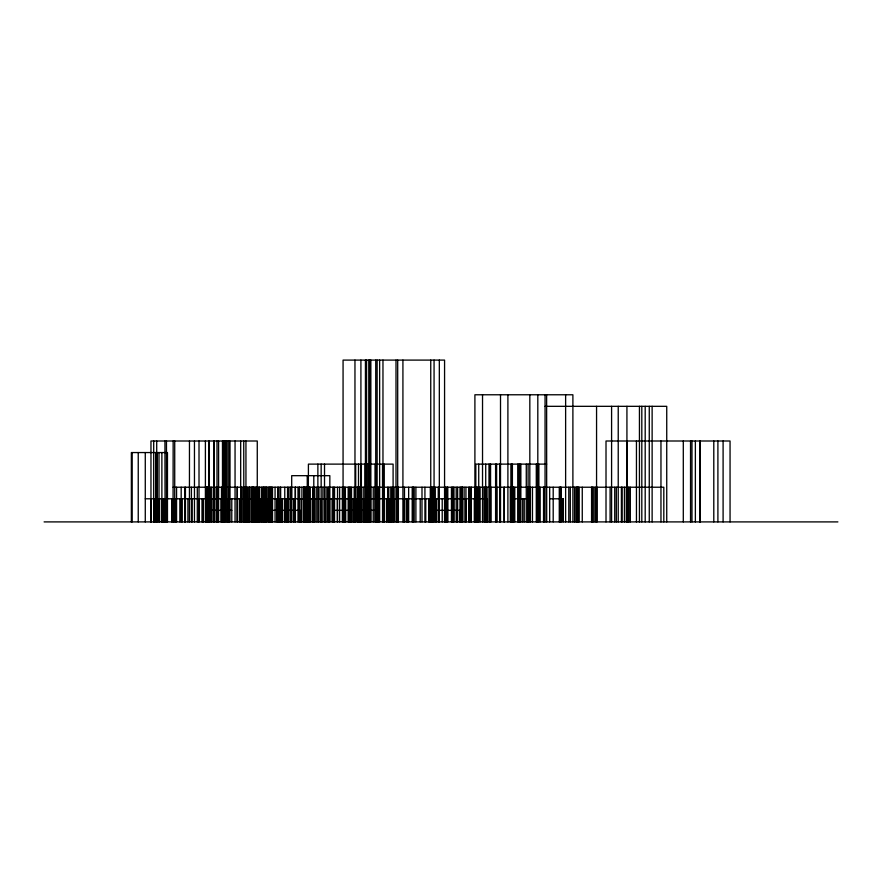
<?xml version="1.0" encoding="UTF-8"?>
<svg xmlns="http://www.w3.org/2000/svg" width="882" height="882" viewBox="0 0 882 882"><rect width="100%" height="100%" fill="white"/><g stroke="black" fill="none" stroke-linecap="round" stroke-linejoin="round"><path stroke-width="1.32" d="M545.065 406.326L666.737 406.326L666.737 521.901M546.686 464.119L475.817 464.119L475.817 521.901M173.048 487.228L663.815 487.228L663.815 521.901M145.276 498.793L487.382 498.793L487.382 521.901M514.768 498.793L527.778 498.793M549.673 498.793L563.146 498.793L563.146 521.901L563.069 498.793M211.68 510.347L231.79 510.347M259.727 510.347L300.266 510.347L300.266 521.901M377.617 510.347L332.646 510.347L332.646 521.901M429.468 510.347L460.095 510.347L460.095 521.901M44.1 521.901L837.9 521.901M730.053 521.901L730.053 441L606.011 441L606.011 521.901M723.097 441L723.097 521.901M717.904 441L717.904 521.901M713.792 441L713.792 521.901M700.308 441L700.308 521.901M699.933 441L699.933 521.901M699.779 441L699.779 521.901M695.369 441L695.369 521.901M691.973 441L691.973 521.901M690.54 441L690.54 521.901M683.296 441L683.296 521.901M660.96 441L660.96 521.901M652.129 406.326L652.129 521.901M649.262 406.326L649.262 521.901M645.194 406.326L645.194 521.901M641.809 406.326L641.809 521.901M639.439 406.326L639.439 521.901M636.451 441L636.451 521.901M630.321 487.228L630.321 521.901M628.954 487.228L628.954 521.901M627.929 487.228L627.929 521.901M626.926 406.326L626.926 521.901M626.782 441L626.782 521.901M626.352 487.228L626.352 521.901M624.434 487.228L624.434 521.901M622.13 487.228L622.13 521.901M621.402 487.228L621.402 521.901M618.227 406.326L618.227 521.901M616.32 487.228L616.32 521.901M614.732 487.228L614.732 521.901M611.59 406.326L611.59 521.901M610.101 487.228L610.101 521.901M597.048 487.228L597.048 521.901M596.563 406.326L596.563 521.901M595.251 487.228L595.251 521.901M593.74 487.228L593.74 521.901M592.274 487.228L592.274 521.901M592.131 487.228L592.131 521.901M591.568 487.228L591.568 521.901M582.263 487.228L582.263 521.901M579.022 487.228L579.022 521.901M578.515 487.228L578.515 521.901M577.644 487.228L577.644 521.901M577.126 487.228L577.126 521.901M576.817 487.228L576.817 521.901M576.023 487.228L576.023 521.901M574.557 487.228L574.557 521.901M572.892 521.901L572.892 394.772L474.902 394.772L474.902 521.901M570.301 487.228L570.301 521.901M568.78 487.228L568.78 521.901M565.627 394.772L565.627 521.901M561.161 487.228L561.161 521.901M560.665 487.228L560.665 521.901M560.158 487.228L560.158 521.901M559.276 487.228L559.276 521.901M553.201 487.228L553.201 521.901M549.673 487.228L549.673 521.901M546.631 394.772L546.686 521.901M545.065 394.772L545.065 521.901M543.907 487.228L543.907 521.901M543.544 487.228L543.544 521.901M540.181 487.228L540.181 521.901M538.891 464.119L538.891 521.901M537.811 394.772L537.811 521.901M537.513 487.228L537.513 521.901M536.697 464.119L536.697 521.901M536.289 464.119L536.289 521.901M532.463 487.228L532.463 521.901M530.38 487.228L530.38 521.901M529.828 394.772L529.828 521.901M528.417 487.228L528.417 521.901M528.086 464.119L528.086 521.901M527.778 487.228L527.778 521.901M526.278 464.119L526.278 521.901M524.228 498.793L524.228 521.901M522.706 498.793L522.706 521.901M520.854 464.119L520.854 521.901M519.829 464.119L519.829 521.901M518.848 464.119L518.848 521.901M518.616 487.228L518.616 521.901M517.745 464.119L517.745 521.901M514.768 487.228L514.768 521.901M513.5 487.228L513.5 521.901M513.302 487.228L513.302 521.901M512.398 464.119L512.398 521.901M511.428 464.119L511.428 521.901M511.119 464.119L511.119 521.901M510.314 487.228L510.314 521.901M507.9 394.772L507.9 521.901M504.328 487.228L504.328 521.901M504.052 487.228L504.052 521.901M500.513 394.772L500.513 521.901M500.171 464.119L500.171 521.901M499.73 464.119L499.73 521.901M496.842 487.228L496.842 521.901M496.61 464.119L496.61 521.901M495.596 464.119L495.596 521.901M490.899 487.228L490.899 521.901M490.568 464.119L490.568 521.901M490.26 464.119L490.282 521.901M489.719 487.228L489.719 521.901M488.992 464.119L488.992 521.901M486.908 487.228L486.908 521.901M486.478 487.228L486.478 521.901M485.717 464.119L485.717 521.901M484.637 487.228L484.637 521.901M484.075 487.228L484.075 521.901M482.531 394.772L482.531 521.901M480.106 487.228L480.106 521.901M478.728 464.119L478.728 521.901M478.562 487.228L478.562 521.901M477.89 487.228L477.89 521.901M477.14 487.228L477.184 521.901M476.567 487.228L476.567 521.901M475.354 487.228L475.354 521.901M474.318 498.793L474.318 521.901M471.308 487.228L471.308 521.901M470.911 487.228L470.911 521.901M469.5 487.228L469.5 521.901M468.794 487.228L468.794 521.901M465.939 487.228L465.939 521.901M465.828 498.793L465.828 521.901M464.097 487.228L464.097 521.901M462.311 487.228L462.311 521.901M462.234 487.228L462.234 521.901M461.804 487.228L461.804 521.901M460.856 487.228L460.856 521.901M459.985 487.228L459.985 521.901M457.626 487.228L457.626 521.901M456.7 510.347L456.7 521.901M456.203 487.228L456.203 521.901M453.965 487.228L453.965 521.901M453.535 498.793L453.535 521.901M453.072 487.228L453.072 521.901M452.709 487.228L452.709 521.901M452.312 510.347L452.312 521.901M451.452 487.228L451.452 521.901M447.802 487.228L447.802 521.901M447.428 498.793L447.428 521.901M447.119 487.228L447.119 521.901M446.965 487.228L446.965 521.901M445.388 487.228L445.388 521.901M444.76 498.793L444.76 521.901M444.572 521.901L444.572 360.099L343.065 360.099L343.065 521.901M442.213 498.793L442.213 521.901M439.324 360.099L439.324 521.901M438.663 498.793L438.663 521.901M438.244 487.228L438.244 521.901M436.392 498.793L436.392 521.901M435.289 487.228L435.289 521.901M434.065 360.099L434.065 521.901M433.029 487.228L433.007 521.901M432.378 487.228L432.378 521.901M431.496 487.228L431.496 521.901M430.747 360.099L430.747 521.901M430.295 487.228L430.295 521.901M429.468 498.793L429.468 521.901M428.795 498.793L428.795 521.901M425.763 498.793L425.763 521.901M424.926 487.228L424.926 521.901M421.993 487.228L421.993 521.901M420.218 498.793L420.218 521.901M415.896 487.228L415.896 521.901M414.044 487.228L414.044 521.901M413.504 487.228L413.482 521.901M413.096 498.793L413.096 521.901M412.787 487.228L412.787 521.901M412.214 487.228L412.214 521.901M408.653 487.228L408.653 521.901M407.991 498.793L407.991 521.901M407.627 498.793L407.627 521.901M406.315 498.793L406.315 521.901M404.485 487.228L404.485 521.901M404.033 498.793L404.033 521.901M402.92 360.099L402.92 521.901M398.377 487.228L398.377 521.901M397.694 360.099L397.694 521.901M397.087 498.793L397.087 521.901M396.735 487.228L396.735 521.901M396.007 360.099L396.007 521.901M394.1 487.228L394.1 521.901M393.593 498.793L393.593 521.901M393.096 521.901L393.096 464.119L308.413 464.119L308.27 521.901M391.95 487.228L391.95 521.901M391.123 498.793L391.123 521.901M390.781 487.228L390.781 521.901M390.384 498.793L390.384 521.901M389.712 498.793L389.712 521.901M388.808 487.228L388.808 521.901M387.65 487.228L387.815 521.901M386.47 498.793L386.47 521.901M384.254 464.119L384.254 521.901M383.824 487.228L383.824 521.901M383.637 487.228L383.637 521.901M382.964 360.099L382.964 521.901M382.545 464.119L382.545 521.901M379.635 360.099L379.635 521.901M378.422 487.228L378.422 521.901M377.97 487.228L377.97 521.901M377.65 498.793L377.617 521.901M377.331 487.228L377.331 521.901M377.132 360.099L377.132 521.901M375.93 464.119L375.93 521.901M375.743 360.099L375.743 521.901M375.423 487.228L375.423 521.901M375.037 464.119L375.037 521.901M373.24 487.228L373.24 521.901M370.848 360.099L370.848 521.901M370.561 487.228L370.561 521.901M370.286 487.228L370.286 521.901M369.779 360.099L369.779 521.901M368.775 360.099L368.775 521.901M367.937 464.119L367.937 521.901M367.662 487.228L367.662 521.901M366.581 360.099L366.581 521.901M366.284 464.119L366.284 521.901M365.435 360.099L365.435 521.901M365.016 464.119L365.005 521.901M364.475 510.347L364.475 521.901M364.299 498.793L364.299 521.901M363.759 498.793L363.759 521.901M363.208 487.228L363.208 521.901M361.73 498.793L361.73 521.901M361.366 464.119L361.366 521.901M361.058 498.793L361.058 521.901M360.914 360.099L360.914 521.901M359.635 487.228L359.635 521.901M358.853 487.228L358.853 521.901M358.511 464.119L358.511 521.901L358.412 498.793M358.114 487.228L358.114 521.901M357.563 498.793L357.563 521.901M357.342 487.228L357.419 521.901M355.689 464.119L355.733 521.901M355.611 498.793L355.611 521.901M355.248 498.793L355.248 521.901M354.961 360.099L354.983 521.901M354.718 487.228L354.718 521.901M354.211 487.228L354.211 521.901M354.002 498.793L354.002 521.901M352.943 498.793L352.943 521.901M351.51 487.228L351.51 521.901M350.363 487.228L350.363 521.901M349.79 487.228L349.79 521.901M349.018 487.228L349.018 521.901M348.192 487.228L348.158 521.901M345.678 498.793L345.678 521.901M345.237 487.228L345.237 521.901M344.564 510.347L344.564 521.901M344.443 487.228L344.443 521.901M343.605 498.793L343.605 521.901M342.359 487.228L342.359 521.901M339.614 487.228L339.614 521.901M337.53 487.228L337.53 521.901M337.354 498.793L337.354 521.901M334.532 487.228L334.532 521.901M333.65 487.228L333.65 521.901M332.823 487.228L332.823 521.901M332.448 498.793L332.448 521.901M332.282 498.793L332.282 521.901M329.835 521.901L329.835 475.674L291.699 475.674L291.699 521.901M329.504 498.793L329.504 521.901M329.262 487.228L329.372 521.901M329.019 487.228L329.019 521.901M328.688 498.793L328.688 521.901M328.137 487.228L328.137 521.901M326.869 487.228L326.869 521.901M325.215 498.793L325.293 521.901M324.841 487.228L324.841 521.901M324.521 464.119L324.521 521.901M322.922 487.228L322.801 521.901M321.158 464.119L321.158 521.901M320.839 498.793L320.839 521.901M318.777 487.228L318.777 521.901M318.534 487.228L318.534 521.901M317.873 464.119L317.873 521.901M316.241 487.228L316.175 521.901M314.687 498.793L314.687 521.901M314.091 487.228L314.091 521.901M313.794 475.674L313.794 521.901M313.22 487.228L313.22 521.901M312.878 487.228L312.878 521.901M312.184 498.793L312.184 521.901M309.935 487.228L309.935 521.901M309.858 498.793L309.858 521.901M309.681 487.228L309.681 521.901M307.851 487.228L307.84 521.901M307.598 487.228L307.598 521.901M307.509 498.793L307.509 521.901M307.256 475.674L307.256 521.901M306.451 487.228L306.451 521.901M306.308 487.228L306.308 521.901M305.415 487.228L305.415 521.901M304.786 487.228L304.786 521.901M304.676 498.793L304.676 521.901M304.499 487.228L304.444 521.901M304.334 487.228L304.334 521.901M304.103 487.228L304.125 521.901M303.849 487.228L303.684 521.901M303.651 487.228L303.651 521.901M301.909 487.228L301.853 521.901M301.291 498.793L301.313 521.901M299.615 487.228L299.615 521.901M299.23 487.228L299.23 521.901M297.995 487.228L297.995 521.901M295.404 487.228L295.404 521.901M295.272 487.228L295.272 521.901M293.904 498.793L293.904 521.901M293.64 498.793L293.64 521.901M291.49 487.228L291.49 521.901M291.247 487.228L291.247 521.901M290.564 487.228L290.564 521.901M288.877 487.228L288.877 521.901M288.127 498.793L288.127 521.901M287.554 487.228L287.554 521.901M286.915 498.793L286.915 521.901M286.088 498.793L286.088 521.901M284.765 487.228L284.765 521.901M282.461 498.793L282.461 521.901M282.185 498.793L282.185 521.901M281.413 498.793L281.413 521.901M280.652 487.228L280.652 521.901M280.421 498.793L280.421 521.901M280.178 487.228L280.178 521.901M279.385 498.793L279.385 521.901M278.602 487.228L278.602 521.901M277.962 510.347L277.962 521.901M277.687 487.228L277.687 521.901M277.455 498.793L277.455 521.901M277.18 498.793L277.18 521.901M276.959 498.793L277.025 521.901M275.074 487.228L275.074 521.901M272.516 487.228L272.516 521.901M272.295 498.793L272.295 521.901M271.369 487.228L271.48 521.901M271.061 487.228L271.061 521.901M270.443 487.228L270.443 521.901M269.396 487.228L269.396 521.901M269.264 498.793L269.264 521.901M269.054 487.228L269.054 521.901M268.051 487.228L268.051 521.901M266.585 487.228L266.585 521.901L266.485 498.793M266.121 487.228L266.121 521.901M265.526 487.228L265.526 521.901M264.269 487.228L264.269 521.901M263.85 487.228L263.85 521.901M263.707 487.228L263.707 521.901M262.351 487.228L262.351 521.901M261.304 487.228L261.304 521.901M261.127 498.793L261.127 521.901M259.727 498.793L259.727 521.901M259.264 487.228L259.264 521.901M259.11 487.228L259.11 521.901M257.897 487.228L257.897 521.901M257.268 521.901L257.268 441L150.965 441L150.965 521.901M256.927 487.228L256.927 521.901M256.265 498.793L256.265 521.901M256.199 487.228L256.188 521.901M255.835 487.228L255.835 521.901M254.093 487.228L254.093 521.901M254.016 498.793L254.016 521.901M253.773 487.228L253.773 521.901M253.608 487.228L253.608 521.901M252.472 487.228L252.472 521.901M252.34 487.228L252.34 521.901M251.965 487.228L251.965 521.901M251.138 487.228L251.138 521.901M249.595 487.228L249.595 521.901M249.352 487.228L249.308 521.901M249.077 487.228L249.077 521.901M248.129 498.793L248.129 521.901M247.974 498.793L247.974 521.901M247.302 487.228L247.302 521.901M246.64 487.228L246.64 521.901M246.343 498.793L246.343 521.901M245.946 441L245.946 521.901M245.428 487.228L245.428 521.901M244.094 498.793L244.094 521.901M243.851 487.228L243.851 521.901L243.73 441M243.112 487.228L243.112 521.901M241.69 487.228L241.69 521.901M240.676 441L240.676 521.901M239.375 498.793L239.375 521.901M237.357 487.228L237.357 521.901M237.17 487.228L237.17 521.901M235.053 441L235.053 521.901M231.79 498.793L231.79 521.901M229.783 441L229.783 521.901M229.574 441L229.574 521.901M229.232 498.793L229.232 521.901M228.736 487.228L228.736 521.901M228.162 441L228.162 521.901M227.986 498.793L227.986 521.901M226.685 441L226.685 521.901M225.351 441L225.351 521.901M224.326 441L224.326 521.901M223.808 441L223.808 521.901M223.587 441L223.587 521.901M223.267 487.228L223.267 521.901M222.937 441L222.937 521.901M222.738 487.228L222.738 521.901M222.473 441L222.507 521.901M222.44 487.228L222.44 521.901M221.492 487.228L221.492 521.901M221.051 498.793L221.051 521.901M218.604 441L218.593 521.901M217.204 487.228L217.204 521.901M217.005 441L217.005 521.901M216.619 487.228L216.619 521.901M216.123 487.228L216.123 521.901M214.194 441L214.194 521.901M213.852 441L213.852 521.901M213.29 487.228L213.29 521.901M211.68 498.793L211.68 521.901M211.305 487.228L211.305 521.901M210.081 487.228L210.081 521.901M209.343 441L209.343 521.901M208.979 441L208.979 521.901M207.81 487.228L207.81 521.901M207.612 487.228L207.612 521.901M207.127 487.228L207.127 521.901M206.961 487.228L206.961 521.901M206.399 487.228L206.399 521.901M205.881 498.793L205.881 521.901M205.396 441L205.396 521.901M203.268 498.793L203.268 521.901M202.706 498.793L202.706 521.901M202 498.793L202 521.901M199.012 441L199.012 521.901M198.704 498.793L198.704 521.901M197.292 487.228L197.292 521.901M194.459 441L194.459 521.901M192.155 498.793L192.155 521.901M191.416 487.228L191.416 521.901M189.465 441L189.432 521.901M187.921 498.793L187.921 521.901M185.429 487.228L185.429 521.901M185.033 498.793L185.033 521.901M184.834 487.228L184.834 521.901M182.254 498.793L182.254 521.901M181.174 487.228L181.174 521.901M179.84 498.793L179.84 521.901M176.565 487.228L176.565 521.901M175.474 498.793L175.474 521.901M174.724 441L174.724 521.901M173.225 498.793L173.225 521.901M173.159 441L173.048 521.901M171.659 498.793L171.659 521.901M167.47 521.901L167.47 452.554L131.363 452.554L131.363 521.901M166.466 441L166.577 521.901M165.926 498.793L165.926 521.901M165.573 498.793L165.573 521.901M164.945 441L165.099 521.901M164.647 498.793L164.647 521.901M163.446 498.793L163.446 521.901M162.608 498.793L162.608 521.901M162.012 498.793L162.012 521.901M161.88 452.554L161.88 521.901M159.598 498.793L159.598 521.901M159.223 498.793L159.223 521.901M159.003 452.554L159.003 521.901M157.15 452.554L157.15 521.901M156.709 441L156.753 521.901M155.64 452.554L155.64 521.901M154.284 498.793L154.284 521.901M153.7 441L153.7 521.901M151.065 498.793L151.065 521.901M145.276 452.554L145.276 521.901M138.242 452.554L138.242 521.901M132.168 452.554L132.168 521.901M309.02 521.901L309.02 487.228L308.943 521.901M306.826 521.901L306.826 487.228L306.749 521.901M284.632 521.901L284.632 498.793L284.522 521.901"/></g></svg>
